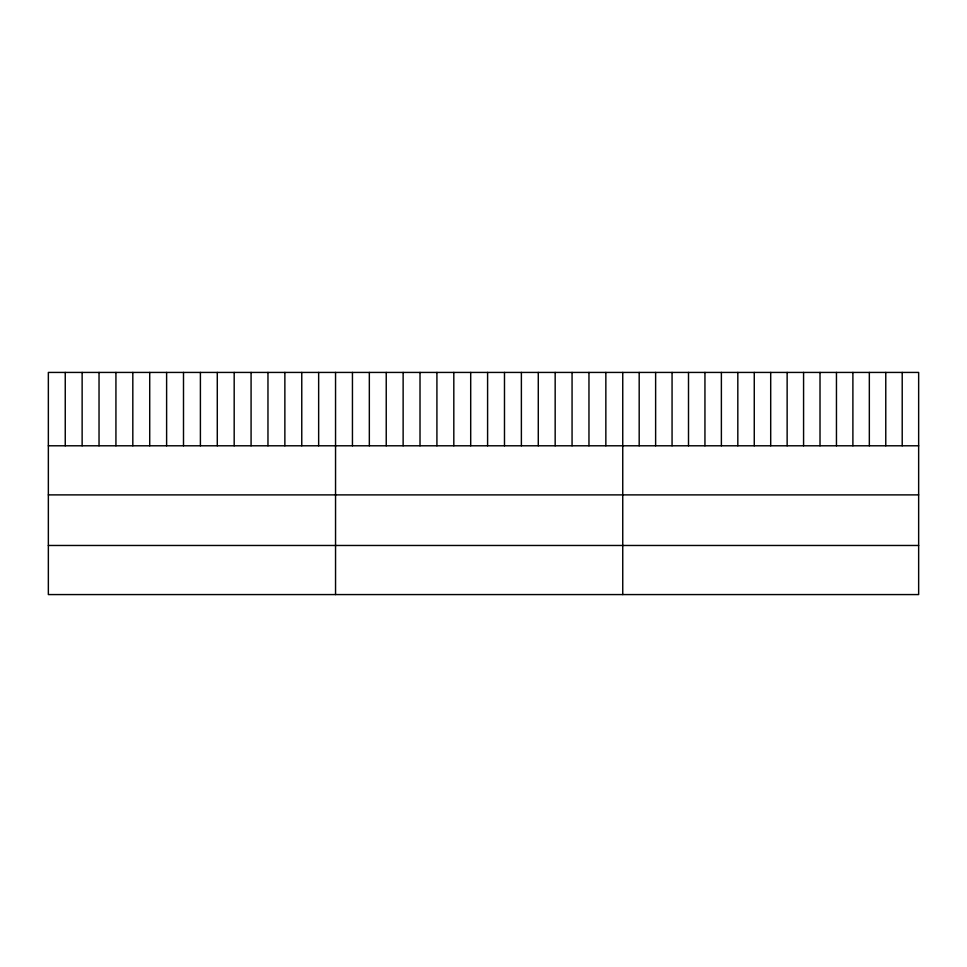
<?xml version="1.0" encoding="UTF-8"?>
<svg xmlns="http://www.w3.org/2000/svg" width="967" height="967" viewBox="0 0 967 967"><rect width="100%" height="100%" fill="white"/><g stroke="black" fill="none" stroke-linecap="round" stroke-linejoin="round"><path stroke-width="1.45" d="M918.65 445.787L918.65 594.572L48.35 594.572L48.35 372.428L918.65 372.428L918.65 445.787L48.35 445.787M48.35 494.886L918.65 494.886M48.35 545.473L918.65 545.473M902.211 372.428L902.211 445.787M885.772 372.428L885.772 445.787M869.333 372.428L869.333 445.787M852.894 372.428L852.894 445.787M836.455 372.428L836.455 445.787M820.016 372.428L820.016 445.787M803.577 372.428L803.577 445.787M787.138 372.428L787.138 445.787M770.699 372.428L770.699 445.787M754.26 372.428L754.26 445.787M737.821 372.428L737.821 445.787M721.382 372.428L721.382 445.787M704.943 372.428L704.943 445.787M688.504 372.428L688.504 445.787M672.065 372.428L672.065 445.787M655.626 372.428L655.626 445.787M639.187 372.428L639.187 445.787M622.748 372.428L622.748 594.572M605.85 372.428L605.85 445.787M588.963 372.428L588.963 445.787M572.065 372.428L572.065 445.787M555.167 372.428L555.167 445.787M538.281 372.428L538.281 445.787M521.382 372.428L521.382 445.787M504.484 372.428L504.484 445.787M487.598 372.428L487.598 445.787M470.699 372.428L470.699 445.787M453.813 372.428L453.813 445.787M436.915 372.428L436.915 445.787M420.016 372.428L420.016 445.787M403.13 372.428L403.13 445.787M386.232 372.428L386.232 445.787M369.334 372.428L369.334 445.787M352.447 372.428L352.447 445.787M335.549 372.428L335.549 594.572M318.651 372.428L318.651 445.787M301.764 372.428L301.764 445.787M284.866 372.428L284.866 445.787M267.968 372.428L267.968 445.787M251.082 372.428L251.082 445.787M234.183 372.428L234.183 445.787M217.285 372.428L217.285 445.787M200.399 372.428L200.399 445.787M183.5 372.428L183.5 445.787M166.614 372.428L166.614 445.787M149.716 372.428L149.716 445.787M132.817 372.428L132.817 445.787M115.931 372.428L115.931 445.787M99.033 372.428L99.033 445.787M82.135 372.428L82.135 445.787M65.248 372.428L65.248 445.787"/></g></svg>
